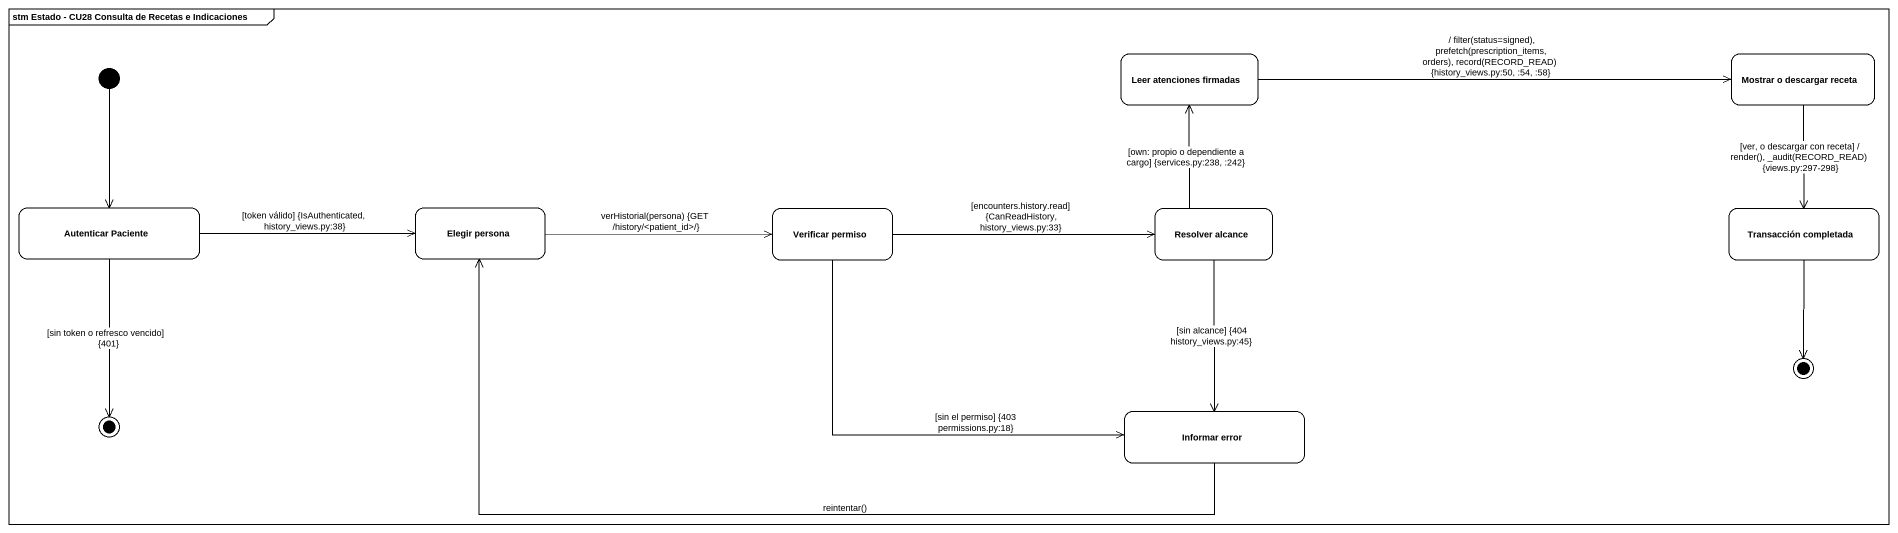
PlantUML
@startuml
mainframe stm Estado - CU28 Consulta de Recetas e Indicaciones
hide empty description
state "Leer atenciones firmadas" as Leer_atenciones_firmadas
state "Mostrar o descargar receta" as Mostrar_o_descargar_receta
state "Autenticar Paciente" as Autenticar_Paciente
state "Elegir persona" as Elegir_persona
state "Verificar permiso" as Verificar_permiso
state "Resolver alcance" as Resolver_alcance
state "Transacción completada" as Transacción_completada
state final1 <<end>>
state final2 <<end>>
state "Informar error" as Informar_error
[*] --> Autenticar_Paciente
Leer_atenciones_firmadas -right-> Mostrar_o_descargar_receta : / filter(status=signed), prefetch(prescription_items, orders), record(RECORD_READ) {history_views.py:50, :54, :58}
Mostrar_o_descargar_receta --> Transacción_completada : [ver, o descargar con receta] / render(), _audit(RECORD_READ) {views.py:297-298}
Autenticar_Paciente -right-> Elegir_persona : [token válido] {IsAuthenticated, history_views.py:38}
Autenticar_Paciente --> final2 : [sin token o refresco vencido] {401}
Elegir_persona -right-> Verificar_permiso : verHistorial(persona) {GET /history/<patient_id>/}
Verificar_permiso -right-> Resolver_alcance : [encounters.history.read] {CanReadHistory, history_views.py:33}
Verificar_permiso -right-> Informar_error : [sin el permiso] {403 permissions.py:18}
Resolver_alcance -up-> Leer_atenciones_firmadas : [own: propio o dependiente a cargo] {services.py:238, :242}
Resolver_alcance --> Informar_error : [sin alcance] {404 history_views.py:45}
Transacción_completada --> final1
Informar_error -left-> Elegir_persona : reintentar()
@enduml
